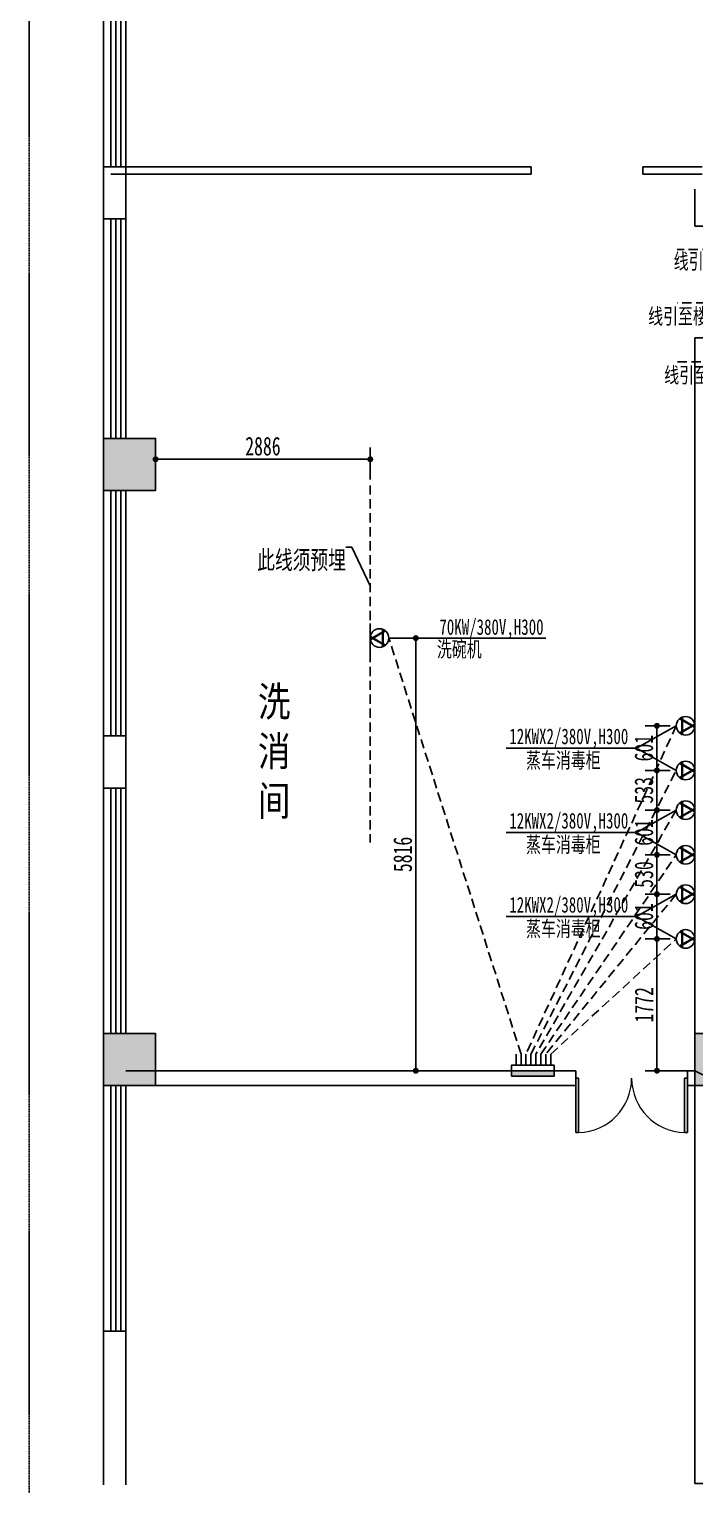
# Model space of a CAD drawing. Header units: inches. Extents: x -584 to 1446124, y -108140 to 99637.
# Drawn here: x 897723 to 906673, y 65188 to 84754 of the extents above; entities that cross this region are included whole.
import ezdxf

# ---------------------------------------------------------------- set-up
doc = ezdxf.new("R2010")
doc.units = ezdxf.units.IN
doc.header["$MEASUREMENT"] = 0
doc.linetypes.add('DASH', pattern=[0.35, 0.25, -0.1])
doc.linetypes.add('HIDDEN', pattern=[0.375, 0.25, -0.125])
for name, color, linetype in [('COLUMN', 6, 'Continuous'), ('GROUND', 34, 'Continuous'), ('ROOM_NAME', 7, 'Continuous'), ('WALL', 7, 'Continuous'), ('WINDOW', 3, 'Continuous'), ('供排水', 4, 'Continuous'), ('厨房设备', 7, 'Continuous'), ('电位', 1, 'Continuous')]:
    doc.layers.add(name, color=color, linetype=linetype)
doc.styles.get("Standard").update_dxf_attribs({"font": '', "width": 0.7, "height": 250})
doc.styles.add('STYLE4', font='', dxfattribs={"width": 0.7, "height": 180})
doc.styles.add('宋体', font='', dxfattribs={"width": 0.8})
doc.styles.get('Standard').set_extended_font_data('NSimSun')
doc.styles.get('STYLE4').set_extended_font_data('NSimSun')
doc.styles.get('宋体').set_extended_font_data('NSimSun')
doc.dimstyles.new('电路', dxfattribs={"dimscale": 80, "dimtxt": 2.5, "dimasz": 1, "dimexe": 2, "dimexo": 1, "dimtad": 1, "dimdec": 0, "dimtxsty": 'Standard', "dimblk": 'DOT', "dimcen": 1, "dimclrd": 6, "dimclre": 6, "dimclrt": 6, "dimadec": 0, "dimazin": 0, "dimtfac": 1, "dimtdec": 0, "dimtmove": 0, "dimatfit": 3, "dimfxl": 0, "dimarcsym": 0})

# ---------------------------------------------------------------- blocks, each defined once
blk = doc.blocks.new('_FZH')
at = {"layer": 'WALL'}
blk.add_lwpolyline([(-0.5, -0.5), (0.5, -0.5), (0.5, 0.5), (-0.5, 0.5)], close=True, dxfattribs=at)
blk.add_solid([(-0.5, -0.5), (0.5, -0.5), (-0.5, 0.5), (0.5, 0.5)], dxfattribs=at)
blk = doc.blocks.new('$TCHSYS$WIN2D')
for p, q in [((-0.5, 0.5), (0.5, 0.5)), ((-0.5, 0.5), (-0.5, -0.5)), ((0.5, 0.5), (0.5, -0.5)), ((0.5, 0.1667), (-0.5, 0.1667)), ((0.5, -0.1667), (-0.5, -0.1667)), ((-0.5, -0.5), (0.5, -0.5))]:
    blk.add_line(p, q)
blk = doc.blocks.new('$DorLib2D$00000002')
for p, q in [((-0.5, 0), (-0.5, 0.4875)), ((-0.475, 0.4875), (-0.5, 0.4875)), ((-0.475, 0), (-0.475, 0.4875)), ((0.475, 0), (0.475, 0.4875)), ((0.475, 0.4875), (0.5, 0.4875)), ((0.5, 0), (0.5, 0.4875)), ((-0.5, 0), (-0.475, 0)), ((0.5, 0), (0.475, 0))]:
    blk.add_line(p, q)
at = {"lineweight": 13}
for centre, start, end in [((-0.4875, 0), 0, 88.53072), ((0.4875, 0), 91.46928, 180)]:
    blk.add_arc(centre, 0.4875, start, end, dxfattribs=at)
blk = doc.blocks.new('A$C14B745F9')
at = {"layer": '电位'}
for p, q in [((0, 503), (0, 0)), ((1, 233), (257, 381)), ((257, 122), (1, 270)), ((3, 222), (266, 374)), ((266, 129), (3, 281)), ((215, 404), (215, 99)), ((226, 399), (226, 104))]:
    blk.add_line(p, q, dxfattribs=at)
blk.add_circle((161, 252), 161, dxfattribs=at)
blk = doc.blocks.new('A$C45DF5A34')
at = {"layer": '电位', "color": 4, "rotation": 90}
blk.add_blockref('A$C14B745F9', (503, 0), dxfattribs=at)
blk = doc.blocks.new('A$C719F3E81')
at = {"layer": '电位', "color": 4, "rotation": 180}
blk.add_blockref('A$C45DF5A34', (503, 323), dxfattribs=at)
blk = doc.blocks.new('A$C2F906CB9')
at = {"layer": '电位', "color": 1, "ltscale": 400}
blk.add_blockref('A$C719F3E81', (0, 0), dxfattribs=at)
blk = doc.blocks.new('A$C6BFE34A6')
at = {"layer": '电位', "xscale": 0.777089783281734, "yscale": 0.777089783281734, "zscale": 0.777089783281734}
blk.add_blockref('A$C2F906CB9', (0, 0), dxfattribs=at)
blk = doc.blocks.new('A$C67150746')
at = {"layer": '供排水', "color": 1, "rotation": 270}
blk.add_blockref('A$C6BFE34A6', (0, 391), dxfattribs=at)
blk = doc.blocks.new('A$C51460DDB')
at = {"layer": '电位', "linetype": 'ByBlock', "xscale": -1}
blk.add_blockref('A$C67150746', (251, 0), dxfattribs=at)
blk = doc.blocks.new('A$C75EF68A1')
at = {"layer": 'WALL', "color": 5, "rotation": 180}
blk.add_blockref('A$C51460DDB', (251, 391), dxfattribs=at)
blk = doc.blocks.new('A$C776A0E82')
at = {"layer": '电位', "color": 6}
blk.add_blockref('A$C75EF68A1', (0, 0), dxfattribs=at)
blk = doc.blocks.new('A$C12B31555')
at = {"layer": '电位', "color": 6, "rotation": 270}
blk.add_blockref('A$C776A0E82', (0, 251), dxfattribs=at)
blk = doc.blocks.new('A$C380528E4')
at = {"layer": '电位', "color": 6, "rotation": 180}
blk.add_blockref('A$C12B31555', (391, 251), dxfattribs=at)
blk = doc.blocks.new('_DOT')
at = {"color": 0, "linetype": 'ByBlock'}
blk.add_line((-0.5, 0), (-1, 0), dxfattribs=at)
at = {"color": 0, "linetype": 'ByBlock', "const_width": 0.5}
blk.add_lwpolyline([(-0.25, 0, 1), (0.25, 0, 1)], format="xyb", close=True, dxfattribs=at)
blk = doc.blocks.new('*D160')
at = {"layer": 'Defpoints', "color": 0, "transparency": 16777216}
for p in [(902559, 76569), (902921, 76569), (902826, 70754)]:
    blk.add_point(p, dxfattribs=at)
at = {"layer": '电位', "color": 6, "lineweight": -2, "transparency": 16777216}
for p, q in [((902639, 76569), (903081, 76569)), ((902921, 70834), (902921, 76489)), ((902906, 70754), (903081, 70754))]:
    blk.add_line(p, q, dxfattribs=at)
at = {"layer": '电位', "color": 6, "lineweight": -2, "transparency": 16777216, "xscale": 80, "yscale": 80, "zscale": 80}
for p, rotation in [((902921, 76569), 90), ((902921, 70754), 270)]:
    blk.add_blockref('_DOT', p, dxfattribs=dict(at, rotation=rotation))
at = {"layer": '电位', "color": 6, "transparency": 16777216, "insert": (902746, 73661), "char_height": 250, "attachment_point": 5, "rotation": 90}
blk.add_mtext('5816', dxfattribs=at)
blk = doc.blocks.new('*D161')
at = {"layer": 'Defpoints', "color": 0, "transparency": 16777216}
for p in [(899423, 78972), (899423, 78622), (902309, 78622)]:
    blk.add_point(p, dxfattribs=at)
at = {"layer": '电位', "color": 6, "lineweight": -2, "transparency": 16777216}
for p, q in [((899423, 78702), (899423, 79132)), ((902309, 78702), (902309, 79132)), ((902229, 78972), (899503, 78972))]:
    blk.add_line(p, q, dxfattribs=at)
at = {"layer": '电位', "color": 6, "lineweight": -2, "transparency": 16777216, "xscale": 80, "yscale": 80, "zscale": 80, "rotation": 180}
blk.add_blockref('_DOT', (899423, 78972), dxfattribs=at)
at = {"layer": '电位', "color": 6, "lineweight": -2, "transparency": 16777216, "xscale": 80, "yscale": 80, "zscale": 80}
blk.add_blockref('_DOT', (902309, 78972), dxfattribs=at)
at = {"layer": '电位', "color": 6, "transparency": 16777216, "insert": (900866, 79147), "char_height": 250, "attachment_point": 5}
blk.add_mtext('2886', dxfattribs=at)
blk = doc.blocks.new('*D162')
at = {"layer": 'Defpoints', "color": 0, "transparency": 16777216}
for p in [(906163, 72526), (906422, 72526), (906673, 70754)]:
    blk.add_point(p, dxfattribs=at)
at = {"layer": '电位', "color": 6, "lineweight": -2, "transparency": 16777216}
for p, q in [((906342, 72526), (906003, 72526)), ((906163, 70834), (906163, 72446)), ((906593, 70754), (906003, 70754))]:
    blk.add_line(p, q, dxfattribs=at)
at = {"layer": '电位', "color": 6, "lineweight": -2, "transparency": 16777216, "xscale": 80, "yscale": 80, "zscale": 80}
for p, rotation in [((906163, 72526), 90), ((906163, 70754), 270)]:
    blk.add_blockref('_DOT', p, dxfattribs=dict(at, rotation=rotation))
at = {"layer": '电位', "color": 6, "transparency": 16777216, "insert": (905988, 71640), "char_height": 250, "attachment_point": 5, "rotation": 90}
blk.add_mtext('1772', dxfattribs=at)
blk = doc.blocks.new('*D163')
at = {"layer": 'Defpoints', "color": 0, "transparency": 16777216}
for p in [(906163, 73127), (906422, 73127), (906422, 72526)]:
    blk.add_point(p, dxfattribs=at)
at = {"layer": '电位', "color": 6, "lineweight": -2, "transparency": 16777216}
for p, q in [((906342, 73127), (906003, 73127)), ((906163, 72606), (906163, 73047)), ((906342, 72526), (906003, 72526))]:
    blk.add_line(p, q, dxfattribs=at)
at = {"layer": '电位', "color": 6, "lineweight": -2, "transparency": 16777216, "xscale": 80, "yscale": 80, "zscale": 80}
for p, rotation in [((906163, 73127), 90), ((906163, 72526), 270)]:
    blk.add_blockref('_DOT', p, dxfattribs=dict(at, rotation=rotation))
at = {"layer": '电位', "color": 6, "transparency": 16777216, "insert": (905988, 72826), "char_height": 250, "attachment_point": 5, "rotation": 90}
blk.add_mtext('601', dxfattribs=at)
blk = doc.blocks.new('*D164')
at = {"layer": 'Defpoints', "color": 0, "transparency": 16777216}
for p in [(906163, 73656), (906422, 73656), (906422, 73127)]:
    blk.add_point(p, dxfattribs=at)
at = {"layer": '电位', "color": 6, "lineweight": -2, "transparency": 16777216}
for p, q in [((906342, 73656), (906003, 73656)), ((906163, 73207), (906163, 73576)), ((906342, 73127), (906003, 73127))]:
    blk.add_line(p, q, dxfattribs=at)
at = {"layer": '电位', "color": 6, "lineweight": -2, "transparency": 16777216, "xscale": 80, "yscale": 80, "zscale": 80}
for p, rotation in [((906163, 73656), 90), ((906163, 73127), 270)]:
    blk.add_blockref('_DOT', p, dxfattribs=dict(at, rotation=rotation))
at = {"layer": '电位', "color": 6, "transparency": 16777216, "insert": (905988, 73391), "char_height": 250, "attachment_point": 5, "rotation": 90}
blk.add_mtext('530', dxfattribs=at)
blk = doc.blocks.new('*D165')
at = {"layer": 'Defpoints', "color": 0, "transparency": 16777216}
for p in [(906163, 74257), (906422, 74257), (906422, 73656)]:
    blk.add_point(p, dxfattribs=at)
at = {"layer": '电位', "color": 6, "lineweight": -2, "transparency": 16777216}
for p, q in [((906342, 74257), (906003, 74257)), ((906163, 73736), (906163, 74177)), ((906342, 73656), (906003, 73656))]:
    blk.add_line(p, q, dxfattribs=at)
at = {"layer": '电位', "color": 6, "lineweight": -2, "transparency": 16777216, "xscale": 80, "yscale": 80, "zscale": 80}
for p, rotation in [((906163, 74257), 90), ((906163, 73656), 270)]:
    blk.add_blockref('_DOT', p, dxfattribs=dict(at, rotation=rotation))
at = {"layer": '电位', "color": 6, "transparency": 16777216, "insert": (905988, 73956), "char_height": 250, "attachment_point": 5, "rotation": 90}
blk.add_mtext('601', dxfattribs=at)
blk = doc.blocks.new('*D166')
at = {"layer": 'Defpoints', "color": 0, "transparency": 16777216}
for p in [(906163, 74790), (906422, 74790), (906422, 74257)]:
    blk.add_point(p, dxfattribs=at)
at = {"layer": '电位', "color": 6, "lineweight": -2, "transparency": 16777216}
for p, q in [((906342, 74790), (906003, 74790)), ((906163, 74337), (906163, 74710)), ((906342, 74257), (906003, 74257))]:
    blk.add_line(p, q, dxfattribs=at)
at = {"layer": '电位', "color": 6, "lineweight": -2, "transparency": 16777216, "xscale": 80, "yscale": 80, "zscale": 80}
for p, rotation in [((906163, 74790), 90), ((906163, 74257), 270)]:
    blk.add_blockref('_DOT', p, dxfattribs=dict(at, rotation=rotation))
at = {"layer": '电位', "color": 6, "transparency": 16777216, "insert": (905988, 74523), "char_height": 250, "attachment_point": 5, "rotation": 90}
blk.add_mtext('533', dxfattribs=at)
blk = doc.blocks.new('*D167')
at = {"layer": 'Defpoints', "color": 0, "transparency": 16777216}
for p in [(906163, 75390), (906422, 75390), (906422, 74790)]:
    blk.add_point(p, dxfattribs=at)
at = {"layer": '电位', "color": 6, "lineweight": -2, "transparency": 16777216}
for p, q in [((906342, 75390), (906003, 75390)), ((906163, 74870), (906163, 75310)), ((906342, 74790), (906003, 74790))]:
    blk.add_line(p, q, dxfattribs=at)
at = {"layer": '电位', "color": 6, "lineweight": -2, "transparency": 16777216, "xscale": 80, "yscale": 80, "zscale": 80}
for p, rotation in [((906163, 75390), 90), ((906163, 74790), 270)]:
    blk.add_blockref('_DOT', p, dxfattribs=dict(at, rotation=rotation))
at = {"layer": '电位', "color": 6, "transparency": 16777216, "insert": (905988, 75090), "char_height": 250, "attachment_point": 5, "rotation": 90}
blk.add_mtext('601', dxfattribs=at)

msp = doc.modelspace()

# ---------------------------------------------------------------- hatches: boundary and pattern name
at = {"layer": '电位'}
msp.add_hatch(color=1, dxfattribs=at).paths.add_polyline_path([(904780.5, 70753.6), (904207.4, 70753.6), (904207.4, 70679.3), (904780.5, 70679.3)])

# ---------------------------------------------------------------- linework, layer by layer
msp.add_line((898722.9, 67253.6), (898722.9, 86703.6))
at = {"layer": 'COLUMN'}
for p, q in [((898822.9, 82903.6), (898722.9, 82903.6)), ((898722.9, 82903.6), (898722.9, 82203.6)), ((899022.9, 82203.6), (899022.9, 82903.6)), ((898722.9, 82203.6), (898822.9, 82203.6)), ((898822.9, 75253.6), (898722.9, 75253.6)), ((898722.9, 75253.6), (898722.9, 74553.6)), ((899022.9, 74553.6), (899022.9, 75253.6)), ((898722.9, 74553.6), (898822.9, 74553.6)), ((898822.9, 67253.6), (898722.9, 67253.6)), ((898722.9, 67253.6), (898722.9, 66553.6)), ((899022.9, 66553.6), (899022.9, 67253.6))]:
    msp.add_line(p, q, dxfattribs=at)
at = {"layer": 'GROUND', "linetype": 'DASH'}
msp.add_lwpolyline([(920422.9, 88403.6), (897722.9, 88403.6), (897722.9, 63706.5), (899722.9, 63207.8), (899722.9, 57403.6)], dxfattribs=at)
at = {"layer": 'WALL'}
for p, q in [((904472.9, 82903.6), (898822.9, 82903.6)), ((898822.9, 82803.6), (904472.9, 82803.6)), ((904472.9, 82803.6), (904472.9, 82903.6)), ((906772.9, 82903.6), (905972.9, 82903.6)), ((905972.9, 82903.6), (905972.9, 82803.6)), ((905972.9, 82803.6), (906772.9, 82803.6)), ((906672.9, 82603.6), (906672.9, 82103.6)), ((906672.9, 82103.6), (906872.9, 82103.6)), ((906872.9, 80603.6), (906672.9, 80603.6)), ((906672.9, 80603.6), (906672.9, 78903.6)), ((906672.9, 65205.6), (906672.9, 78903.6)), ((905072.9, 70753.6), (899022.9, 70753.6)), ((905072.9, 70553.6), (905072.9, 70753.6)), ((906672.9, 70753.6), (906572.9, 70753.6)), ((906572.9, 70753.6), (906572.9, 70553.6)), ((906672.9, 70753.6), (906872.9, 70653.6)), ((906672.9, 70553.6), (906672.9, 70753.6)), ((899022.9, 70553.6), (905072.9, 70553.6)), ((906572.9, 70553.6), (906672.9, 70553.6)), ((898722.9, 65187.8), (898722.9, 66553.6)), ((899022.9, 65187.8), (899022.9, 66553.6))]:
    msp.add_line(p, q, dxfattribs=at)
at = {"layer": 'WINDOW', "linetype": 'DASH'}
for p, q in [((904472.9, 82903.6), (904472.9, 82803.6)), ((905972.9, 82803.6), (905972.9, 82903.6))]:
    msp.add_line(p, q, dxfattribs=at)
at = {"layer": '供排水', "color": 5, "linetype": 'HIDDEN', "ltscale": 500}
msp.add_line((902308.5, 78621.6), (902308.5, 73821.6), dxfattribs=at)
at = {"layer": '厨房设备'}
msp.add_line((906872.9, 65205.6), (906672.9, 65205.6), dxfattribs=at)
at = {"layer": '电位', "linetype": 'HIDDEN', "ltscale": 500}
for p, q in [((908776.6, 81789.6), (906432.6, 81789.6)), ((908691.1, 81076.7), (906435.9, 81076.7)), ((908814.5, 80281.4), (906410.5, 80281.4)), ((904335.6, 70978), (902559.3, 76569.2)), ((906422.1, 75390.5), (904402.5, 70978)), ((904469.4, 70978), (906422.1, 74790)), ((906422.1, 74256.5), (904536.2, 70978)), ((904603.1, 70978), (906422.1, 73656)), ((906422.1, 73126.5), (904670, 70978)), ((904736.9, 70978), (906422.1, 72526))]:
    msp.add_line(p, q, dxfattribs=at)
at = {"layer": '电位', "color": 4}
for p, q in [((902559.3, 76569.2), (904667.5, 76569.2)), ((906422.1, 75390.5), (905886.3, 75090.2)), ((904134.9, 75090.2), (905886.3, 75090.2)), ((905886.3, 75090.2), (906422.1, 74790)), ((906422.1, 74256.5), (905886.3, 73956.3)), ((904134.9, 73956.3), (905886.3, 73956.3)), ((905886.3, 73956.3), (906422.1, 73656)), ((906422.1, 73126.5), (905886.3, 72826.3)), ((904134.9, 72826.3), (905886.3, 72826.3)), ((905886.3, 72826.3), (906422.1, 72526))]:
    msp.add_line(p, q, dxfattribs=at)
at = {"layer": '电位'}
for p, q in [((904268.7, 70828), (904268.7, 70978)), ((904335.6, 70828), (904335.6, 70978)), ((904402.5, 70828), (904402.5, 70978)), ((904469.4, 70828), (904469.4, 70978)), ((904536.2, 70828), (904536.2, 70978)), ((904603.1, 70828), (904603.1, 70978)), ((904670, 70828), (904670, 70978)), ((904736.9, 70828), (904736.9, 70978)), ((904207.4, 70753.6), (904780.5, 70753.6))]:
    msp.add_line(p, q, dxfattribs=at)
msp.add_lwpolyline([(904207.4, 70679.3), (904207.4, 70828), (904780.5, 70828), (904780.5, 70679.3)], close=True, dxfattribs=at)

# ---------------------------------------------------------------- block references
at = {"layer": 'COLUMN', "xscale": 700, "yscale": 700, "zscale": 700}
for p in [(899072.9, 78903.6), (899072.9, 70903.6), (907022.9, 70903.6)]:
    msp.add_blockref('_FZH', p, dxfattribs=at)
at = {"layer": 'WINDOW', "yscale": -200, "rotation": 90}
for p, xscale, zscale in [((898922.9, 84803.6), 3800, 3800), ((898922.9, 80728.6), 2950, 2950), ((898922.9, 76903.6), -3300, -3300), ((898922.9, 72903.6), 3300, 3300), ((898922.9, 68903.6), 3300, 3300)]:
    msp.add_blockref('$TCHSYS$WIN2D', p, dxfattribs=dict(at, xscale=xscale, zscale=zscale))
at = {"layer": 'WINDOW', "xscale": -1500, "yscale": -1500, "zscale": -1500}
msp.add_blockref('$DorLib2D$00000002', (905822.9, 70653.6), dxfattribs=at)
at = {"layer": '电位', "color": 6, "xscale": -1}
for p, rotation in [((902559.3, 76764.7), 90), ((906422.1, 75195), 270), ((906422.1, 74594.5), 270), ((906422.1, 74061), 270), ((906422.1, 73460.5), 270), ((906422.1, 72931), 270), ((906422.1, 72330.5), 270)]:
    msp.add_blockref('A$C380528E4', p, dxfattribs=dict(at, rotation=rotation))

# ---------------------------------------------------------------- texts
at = {"layer": 'ROOM_NAME', "insert": (900800, 75915.9), "char_height": 400, "width": 404.548, "attachment_point": 1, "style": '宋体'}
msp.add_mtext('{\\C0;洗消间}', dxfattribs=at)
at = {"layer": '供排水', "color": 6, "insert": (901982.4, 77466.2), "char_height": 250, "attachment_point": 9}
msp.add_mtext('此线须预埋', dxfattribs=at)
at = {"layer": '电位', "color": 4, "style": 'STYLE4', "width": 0.7}
for s, p in [('线引至楼顶送风柜位置', (906387.8, 81528.3)), ('线引至楼顶抽风柜位置', (906045.1, 80789.9)), ('线引至楼顶净化器位置', (906260.8, 79999.1))]:
    msp.add_text(s, height=210, dxfattribs=at).set_placement(p)
for s, p in [('70KW/380V,H300', (903238.7, 76613.2)), ('洗碗机', (903204.8, 76315.2)), ('12KWX2/380V,H300', (904178, 75143.3)), ('蒸车消毒柜', (904403.5, 74822.9)), ('12KWX2/380V,H300', (904178, 74009.4)), ('蒸车消毒柜', (904403.5, 73688.9)), ('12KWX2/380V,H300', (904178, 72879.4)), ('蒸车消毒柜', (904403.5, 72558.9))]:
    msp.add_text(s, height=210, rotation=0.01021, dxfattribs=at).set_placement(p)

# ---------------------------------------------------------------- dimensions: what is measured, and where the dimension line sits
at = {"layer": '电位', "color": 1}
dim = msp.add_linear_dim(base=(899422.9, 78972.3), p1=(902308.5, 78621.6), p2=(899422.9, 78621.6), dimstyle='电路', override={"dimfxl": 6, "dimfxlon": 1}, dxfattribs=at)
dim.commit()
dim.dimension.update_dxf_attribs({"geometry": '*D161', "text_midpoint": (900865.7, 79147.3)})
for base, p1, p2, override, picture, middle in [((902920.6, 76569.2), (902825.7, 70753.6), (902559.3, 76569.2), {"dimfxl": 6, "dimfxlon": 1}, '*D160', (902745.6, 73661.4)), ((906162.8232282, 75390.4663232), (906422.0985309, 74789.9663232), (906422.0985309, 75390.4663232), {"dimtmove": 1, "dimfxl": 6, "dimfxlon": 1}, '*D167', (905987.8232282, 75090.2163232)), ((906162.8232, 74789.9663), (906422.0985, 74256.5082), (906422.0985, 74789.9663), {"dimtmove": 1, "dimfxl": 6, "dimfxlon": 1}, '*D166', (905987.8232, 74523.2373)), ((906162.8232282, 74256.5081878), (906422.0985309, 73656.0081878), (906422.0985309, 74256.5081878), {"dimtmove": 1, "dimfxl": 6, "dimfxlon": 1}, '*D165', (905987.8232282, 73956.2581878)), ((906162.8232282, 73656.0081878), (906422.0985309, 73126.5081878), (906422.0985309, 73656.0081878), {"dimtmove": 1, "dimfxl": 6, "dimfxlon": 1}, '*D164', (905987.8232282, 73391.2581878)), ((906162.8232282, 73126.5081878), (906422.0985309, 72526.0081878), (906422.0985309, 73126.5081878), {"dimtmove": 1, "dimfxl": 6, "dimfxlon": 1}, '*D163', (905987.8232282, 72826.2581878)), ((906162.8, 72526), (906672.9, 70753.6), (906422.1, 72526), {"dimfxl": 6, "dimfxlon": 1}, '*D162', (905987.8, 71639.8))]:
    dim = msp.add_linear_dim(base=base, p1=p1, p2=p2, angle=90, dimstyle='电路', override=override, dxfattribs=at)
    dim.commit()
    dim.dimension.update_dxf_attribs({"geometry": picture, "text_midpoint": middle})

# ---------------------------------------------------------------- leaders
at = {"layer": '供排水', "annotation_type": 0, "has_hookline": 1, "hookline_direction": 1, "text_width": 1223.1}
msp.add_leader([(902308.5, 77271.6), (902062.4, 77791.2), (901982.4, 77791.2)], dimstyle='电路', override={"dimgap": 0.625, "dimtad": 0}, dxfattribs=at)

doc.saveas('drawing.dxf')
